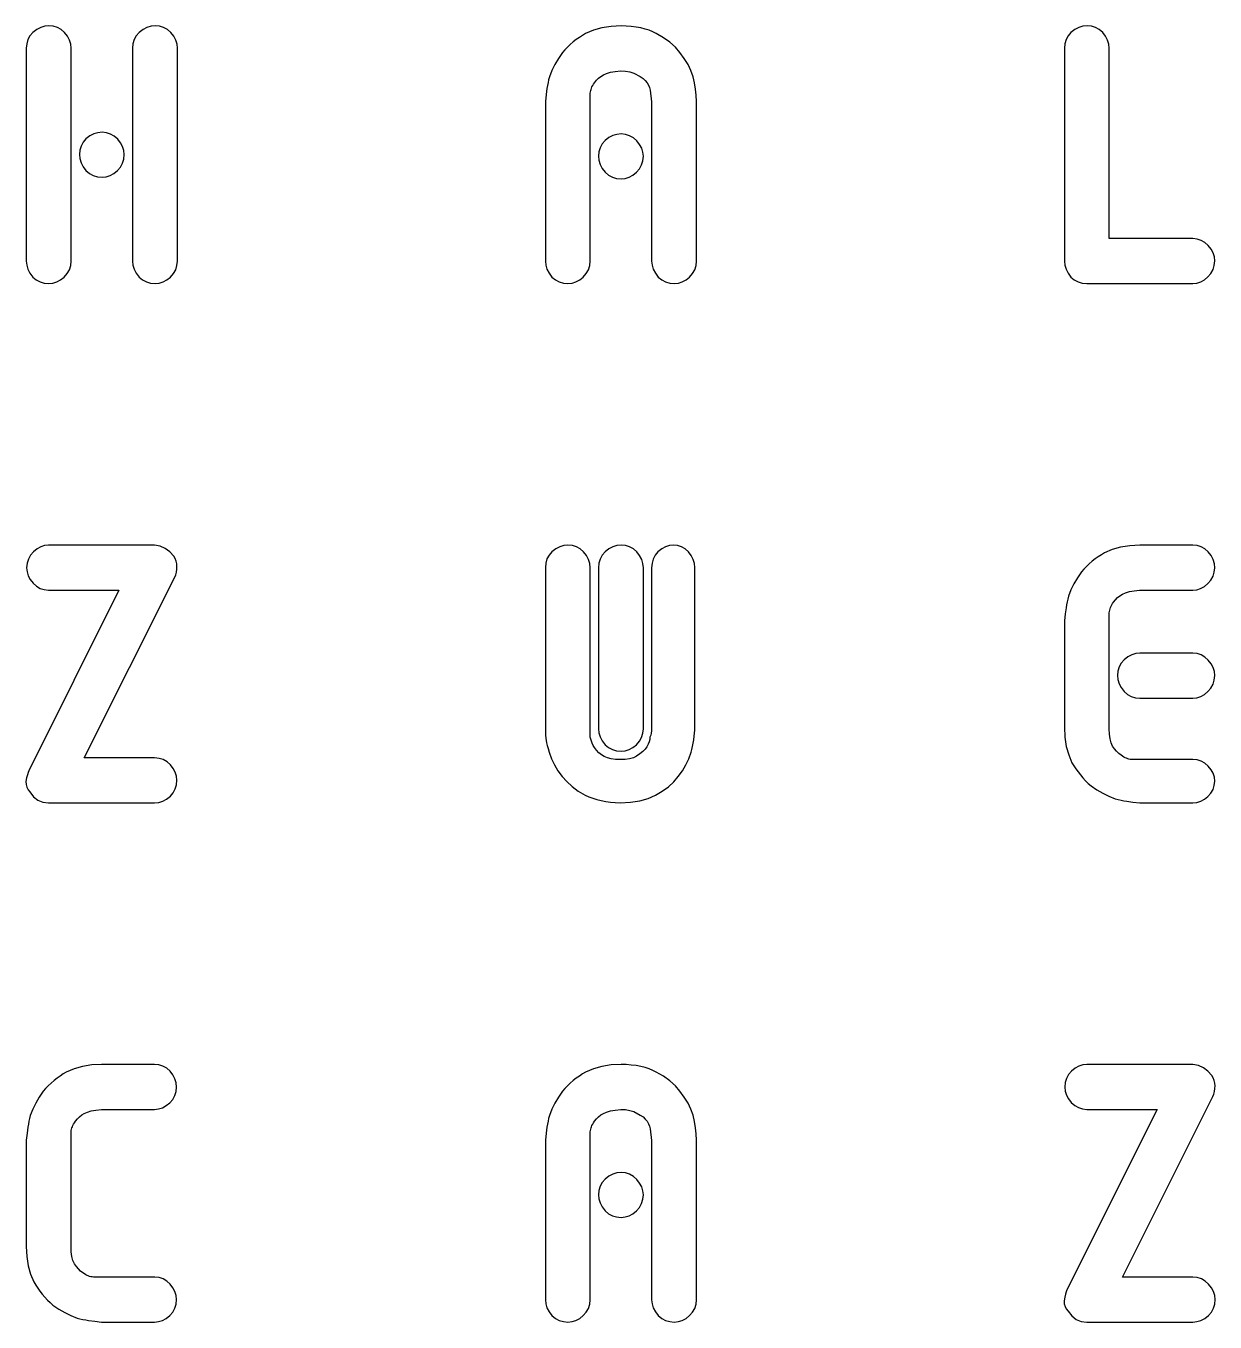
# Model space of a CAD drawing. Header units: metres. Extents: x -3 to 203, y -205 to 5.
# Drawn here: x -3.11 to 42.71, y -144.84 to -94.92 of the extents above; entities that cross this region are included whole.
import ezdxf

# ---------------------------------------------------------------- set-up
doc = ezdxf.new("R2010")
doc.units = ezdxf.units.M

msp = doc.modelspace()

# ---------------------------------------------------------------- linework, layer by layer
for p, q in [((-2.9568, -95.3062), (-3.03586, -95.4525)), ((-2.84612, -95.1738), (-2.9568, -95.3062)), ((-2.69687, -95.0644), (-2.84612, -95.1738)), ((-2.54411, -94.9863), (-2.69687, -95.0644)), ((-2.38786, -94.9394), (-2.54411, -94.9863)), ((-2.22812, -94.9238), (-2.38786, -94.9394)), ((-2.05873, -94.9394), (-2.22812, -94.9238)), ((-1.90161, -94.9863), (-2.05873, -94.9394)), ((-1.75674, -95.0644), (-1.90161, -94.9863)), ((-1.62411, -95.1738), (-1.75674, -95.0644)), ((-1.51343, -95.3219), (-1.62411, -95.1738)), ((-1.43436, -95.4735), (-1.51343, -95.3219)), ((1.13919, -95.3062), (1.06012, -95.4525)), ((1.24988, -95.1738), (1.13919, -95.3062)), ((1.39912, -95.0644), (1.24988, -95.1738)), ((1.55186, -94.9863), (1.39912, -95.0644)), ((1.70811, -94.9394), (1.55186, -94.9863)), ((1.86787, -94.9238), (1.70811, -94.9394)), ((2.03725, -94.9394), (1.86787, -94.9238)), ((2.19437, -94.9863), (2.03725, -94.9394)), ((2.33925, -95.0644), (2.19437, -94.9863)), ((2.47188, -95.1738), (2.33925, -95.0644)), ((2.58257, -95.3219), (2.47188, -95.1738)), ((2.66162, -95.4735), (2.58257, -95.3219)), ((18.3323, -95.2883), (18.2136, -95.367)), ((18.4509, -95.2158), (18.3323, -95.2883)), ((18.7513, -95.088), (18.4509, -95.2158)), ((19.0796, -94.9968), (18.7513, -95.088)), ((19.4358, -94.942), (19.0796, -94.9968)), ((19.8199, -94.9238), (19.4358, -94.942)), ((20.0189, -94.9286), (19.8199, -94.9238)), ((20.2109, -94.943), (20.0189, -94.9286)), ((20.3959, -94.9671), (20.2109, -94.943)), ((20.5739, -95.0008), (20.3959, -94.9671)), ((20.7423, -95.0427), (20.5739, -95.0008)), ((20.8986, -95.0925), (20.7423, -95.0427)), ((21.0428, -95.1502), (20.8986, -95.0925)), ((21.1749, -95.2158), (21.0428, -95.1502)), ((21.4566, -95.3766), (21.1749, -95.2158)), ((37.0432, -95.3062), (36.9641, -95.4525)), ((37.1539, -95.1738), (37.0432, -95.3062)), ((37.3031, -95.0644), (37.1539, -95.1738)), ((37.4559, -94.9863), (37.3031, -95.0644)), ((37.6121, -94.9394), (37.4559, -94.9863)), ((37.7719, -94.9238), (37.6121, -94.9394)), ((37.9413, -94.9394), (37.7719, -94.9238)), ((38.0984, -94.9863), (37.9413, -94.9394)), ((38.2433, -95.0644), (38.0984, -94.9863)), ((38.3759, -95.1738), (38.2433, -95.0644)), ((38.4866, -95.3214), (38.3759, -95.1738)), ((38.5656, -95.4725), (38.4866, -95.3214)), ((-3.0833, -95.6127), (-3.09912, -95.7868)), ((-3.09912, -95.7868), (-3.09912, -103.981)), ((-3.03586, -95.4525), (-3.0833, -95.6127)), ((-1.38693, -95.6284), (-1.43436, -95.4735)), ((-1.37111, -95.7868), (-1.38693, -95.6284)), ((-1.37111, -103.981), (-1.37111, -95.7868)), ((1.01268, -95.6127), (0.99687, -95.7868)), ((0.99687, -95.7868), (0.99687, -103.981)), ((1.06012, -95.4525), (1.01268, -95.6127)), ((2.70906, -95.6284), (2.66162, -95.4735)), ((2.72487, -95.7868), (2.70906, -95.6284)), ((2.72487, -103.981), (2.72487, -95.7868)), ((17.6513, -95.8445), (17.5569, -95.9538)), ((17.7526, -95.7395), (17.6513, -95.8445)), ((17.8608, -95.6389), (17.7526, -95.7395)), ((17.9759, -95.5428), (17.8608, -95.6389)), ((18.0948, -95.4518), (17.9759, -95.5428)), ((18.2136, -95.367), (18.0948, -95.4518)), ((21.7019, -95.5533), (21.4566, -95.3766)), ((21.9106, -95.7456), (21.7019, -95.5533)), ((22.0829, -95.9538), (21.9106, -95.7456)), ((36.9167, -95.6127), (36.9009, -95.7868)), ((36.9009, -95.7868), (36.9009, -103.981)), ((36.9641, -95.4525), (36.9167, -95.6127)), ((38.6131, -95.6269), (38.5656, -95.4725)), ((38.6289, -95.7848), (38.6131, -95.6269)), ((38.6289, -103.116), (38.6289, -95.7848)), ((17.4051, -96.1789), (17.2709, -96.4093)), ((17.5569, -95.9538), (17.4051, -96.1789)), ((22.2561, -96.1785), (22.0829, -95.9538)), ((22.3986, -96.4075), (22.2561, -96.1785)), ((17.1541, -96.6449), (17.0549, -96.8858)), ((17.2709, -96.4093), (17.1541, -96.6449)), ((19.0423, -96.8654), (19.1399, -96.8048)), ((19.1399, -96.8048), (19.258, -96.7536)), ((19.258, -96.7536), (19.4084, -96.711)), ((19.4084, -96.711), (19.591, -96.6771)), ((19.591, -96.6771), (19.8059, -96.6518)), ((19.8059, -96.6518), (19.9923, -96.6613)), ((19.9923, -96.6613), (20.1596, -96.69)), ((20.1596, -96.69), (20.3078, -96.7378)), ((20.3078, -96.7378), (20.5607, -96.8708)), ((22.5106, -96.6409), (22.3986, -96.4075)), ((22.5919, -96.8788), (22.5106, -96.6409)), ((16.9639, -97.3308), (16.9306, -97.5675)), ((16.9827, -97.2193), (16.9639, -97.3308)), ((17.0041, -97.108), (16.9827, -97.2193)), ((17.0282, -96.9968), (17.0041, -97.108)), ((17.0549, -96.8858), (17.0282, -96.9968)), ((18.6617, -97.3673), (18.6779, -97.3188)), ((18.6779, -97.3188), (18.6985, -97.269)), ((18.6985, -97.269), (18.7251, -97.2175)), ((18.7251, -97.2175), (18.7579, -97.1644)), ((18.7579, -97.1644), (18.7969, -97.1098)), ((18.7969, -97.1098), (18.8708, -97.0179)), ((18.8708, -97.0179), (18.9526, -96.9365)), ((18.9526, -96.9365), (19.0423, -96.8654)), ((20.5607, -96.8708), (20.6661, -96.9438)), ((20.6661, -96.9438), (20.7532, -97.0238)), ((20.7532, -97.0238), (20.8219, -97.1108)), ((20.8219, -97.1108), (20.8748, -97.2034)), ((20.8748, -97.2034), (20.9146, -97.3013)), ((20.9146, -97.3013), (20.9413, -97.4044)), ((22.6501, -97.1183), (22.5919, -96.8788)), ((22.6916, -97.357), (22.6501, -97.1183)), ((16.9306, -97.5675), (16.9009, -97.8318)), ((16.9009, -97.8318), (16.9009, -103.981)), ((18.6289, -97.5128), (18.6372, -97.4643)), ((18.6289, -103.983), (18.6289, -97.5128)), ((18.6372, -97.4643), (18.6481, -97.4158)), ((18.6481, -97.4158), (18.6617, -97.3673)), ((20.9413, -97.4044), (20.9969, -97.8458)), ((22.7166, -97.5948), (22.6916, -97.357)), ((22.7249, -97.8318), (22.7166, -97.5948)), ((22.7249, -103.981), (22.7249, -97.8318)), ((20.9969, -97.8458), (20.9969, -103.983)), ((-0.79811, -99.2728), (-0.9088, -99.4054)), ((-0.64887, -99.1621), (-0.79811, -99.2728)), ((-0.49611, -99.083), (-0.64887, -99.1621)), ((-0.33986, -99.0356), (-0.49611, -99.083)), ((-0.18011, -99.0198), (-0.33986, -99.0356)), ((-0.01074, -99.0364), (-0.18011, -99.0198)), ((0.14638, -99.0865), (-0.01074, -99.0364)), ((0.29124, -99.17), (0.14638, -99.0865)), ((0.42387, -99.2868), (0.29124, -99.17)), ((0.53456, -99.4238), (0.42387, -99.2868)), ((19.2019, -99.3368), (19.0912, -99.4694)), ((19.3511, -99.2261), (19.2019, -99.3368)), ((19.5039, -99.147), (19.3511, -99.2261)), ((19.6601, -99.0996), (19.5039, -99.147)), ((19.8199, -99.0838), (19.6601, -99.0996)), ((19.9893, -99.1004), (19.8199, -99.0838)), ((20.1464, -99.1505), (19.9893, -99.1004)), ((20.2912, -99.2339), (20.1464, -99.1505)), ((20.4239, -99.3508), (20.2912, -99.2339)), ((-1.03529, -99.7074), (-1.05112, -99.8768)), ((-0.98787, -99.5503), (-1.03529, -99.7074)), ((-0.9088, -99.4054), (-0.98787, -99.5503)), ((0.61362, -99.5678), (0.53456, -99.4238)), ((0.66106, -99.7188), (0.61362, -99.5678)), ((0.67687, -99.8768), (0.66106, -99.7188)), ((18.9647, -99.7714), (18.9489, -99.9408)), ((19.0121, -99.6143), (18.9647, -99.7714)), ((19.0912, -99.4694), (19.0121, -99.6143)), ((20.5346, -99.4878), (20.4239, -99.3508)), ((20.6136, -99.6318), (20.5346, -99.4878)), ((20.6611, -99.7828), (20.6136, -99.6318)), ((20.6769, -99.9408), (20.6611, -99.7828)), ((-1.05112, -99.8768), (-1.03529, -100.036)), ((-1.03529, -100.036), (-0.98787, -100.193)), ((-0.98787, -100.193), (-0.9088, -100.345)), ((0.52669, -100.361), (0.61012, -100.214)), ((0.61012, -100.214), (0.66019, -100.052)), ((0.66019, -100.052), (0.67687, -99.8768)), ((18.9489, -99.9408), (18.9647, -100.1)), ((18.9647, -100.1), (19.0121, -100.257)), ((19.0121, -100.257), (19.0912, -100.409)), ((20.5267, -100.425), (20.6101, -100.278)), ((20.6101, -100.278), (20.6602, -100.116)), ((20.6602, -100.116), (20.6769, -99.9408)), ((-0.9088, -100.345), (-0.79811, -100.495)), ((-0.79811, -100.495), (-0.66461, -100.605)), ((-0.66461, -100.605), (-0.51712, -100.684)), ((-0.51712, -100.684), (-0.35561, -100.732)), ((-0.35561, -100.732), (-0.18011, -100.748)), ((-0.18011, -100.748), (-0.02211, -100.732)), ((-0.02211, -100.732), (0.12888, -100.684)), ((0.12888, -100.684), (0.27287, -100.605)), ((0.27287, -100.605), (0.40987, -100.495)), ((0.40987, -100.495), (0.52669, -100.361)), ((19.0912, -100.409), (19.2019, -100.559)), ((19.2019, -100.559), (19.3354, -100.669)), ((19.3354, -100.669), (19.4829, -100.748)), ((19.4829, -100.748), (19.6444, -100.796)), ((19.6444, -100.796), (19.8199, -100.812)), ((19.8199, -100.812), (19.9779, -100.796)), ((19.9779, -100.796), (20.1289, -100.748)), ((20.1289, -100.748), (20.2729, -100.669)), ((20.2729, -100.669), (20.4099, -100.559)), ((20.4099, -100.559), (20.5267, -100.425)), ((41.8499, -103.116), (38.6289, -103.116)), ((42.0164, -103.132), (41.8499, -103.116)), ((42.1709, -103.182), (42.0164, -103.132)), ((42.3134, -103.266), (42.1709, -103.182)), ((42.4439, -103.383), (42.3134, -103.266)), ((42.5528, -103.52), (42.4439, -103.383)), ((42.6306, -103.664), (42.5528, -103.52)), ((42.6773, -103.815), (42.6306, -103.664)), ((42.6929, -103.973), (42.6773, -103.815)), ((-3.09912, -103.981), (-3.0833, -104.139)), ((-3.0833, -104.139), (-3.03586, -104.294)), ((-3.03586, -104.294), (-2.9568, -104.446)), ((-1.5213, -104.461), (-1.43787, -104.315)), ((-1.43787, -104.315), (-1.3878, -104.155)), ((-1.3878, -104.155), (-1.37111, -103.981)), ((0.99687, -103.981), (1.01268, -104.139)), ((1.01268, -104.139), (1.06012, -104.294)), ((1.06012, -104.294), (1.13919, -104.446)), ((2.57468, -104.461), (2.65813, -104.315)), ((2.65813, -104.315), (2.70819, -104.155)), ((2.70819, -104.155), (2.72487, -103.981)), ((16.9009, -103.981), (16.9167, -104.139)), ((16.9167, -104.139), (16.9641, -104.294)), ((16.9641, -104.294), (17.0432, -104.446)), ((18.4787, -104.462), (18.5621, -104.316)), ((18.5621, -104.316), (18.6122, -104.156)), ((18.6122, -104.156), (18.6289, -103.983)), ((20.9969, -103.983), (21.0127, -104.141)), ((21.0127, -104.141), (21.0601, -104.295)), ((21.0601, -104.295), (21.1392, -104.446)), ((22.5747, -104.461), (22.6581, -104.315)), ((22.6581, -104.315), (22.7082, -104.155)), ((22.7082, -104.155), (22.7249, -103.981)), ((36.9009, -103.981), (36.9165, -104.139)), ((36.9165, -104.139), (36.9634, -104.294)), ((36.9634, -104.294), (37.0415, -104.446)), ((42.5444, -104.457), (42.6269, -104.31)), ((42.6269, -104.31), (42.6764, -104.148)), ((42.6764, -104.148), (42.6929, -103.973)), ((-2.9568, -104.446), (-2.84612, -104.594)), ((-2.84612, -104.594), (-2.71262, -104.703)), ((-2.71262, -104.703), (-2.56511, -104.781)), ((-2.56511, -104.781), (-2.40361, -104.828)), ((-2.40361, -104.828), (-2.22812, -104.844)), ((-2.22812, -104.844), (-2.07011, -104.828)), ((-2.07011, -104.828), (-1.91911, -104.781)), ((-1.91911, -104.781), (-1.77512, -104.703)), ((-1.77512, -104.703), (-1.63811, -104.594)), ((-1.63811, -104.594), (-1.5213, -104.461)), ((1.13919, -104.446), (1.24988, -104.594)), ((1.24988, -104.594), (1.38338, -104.703)), ((1.38338, -104.703), (1.53087, -104.781)), ((1.53087, -104.781), (1.69237, -104.828)), ((1.69237, -104.828), (1.86787, -104.844)), ((1.86787, -104.844), (2.02588, -104.828)), ((2.02588, -104.828), (2.17686, -104.781)), ((2.17686, -104.781), (2.32088, -104.703)), ((2.32088, -104.703), (2.45787, -104.594)), ((2.45787, -104.594), (2.57468, -104.461)), ((17.0432, -104.446), (17.1539, -104.594)), ((17.1539, -104.594), (17.2874, -104.703)), ((17.2874, -104.703), (17.4349, -104.781)), ((17.4349, -104.781), (17.5964, -104.828)), ((17.5964, -104.828), (17.7719, -104.844)), ((17.7719, -104.844), (17.9299, -104.828)), ((17.9299, -104.828), (18.0809, -104.781)), ((18.0809, -104.781), (18.2249, -104.703)), ((18.2249, -104.703), (18.3619, -104.594)), ((18.3619, -104.594), (18.4787, -104.462)), ((21.1392, -104.446), (21.2499, -104.594)), ((21.2499, -104.594), (21.3834, -104.703)), ((21.3834, -104.703), (21.5309, -104.781)), ((21.5309, -104.781), (21.6924, -104.828)), ((21.6924, -104.828), (21.8679, -104.844)), ((21.8679, -104.844), (22.0259, -104.828)), ((22.0259, -104.828), (22.1769, -104.781)), ((22.1769, -104.781), (22.3209, -104.703)), ((22.3209, -104.703), (22.4579, -104.594)), ((22.4579, -104.594), (22.5747, -104.461)), ((37.0415, -104.446), (37.1509, -104.594)), ((37.1509, -104.594), (37.2828, -104.703)), ((37.2828, -104.703), (37.4286, -104.781)), ((37.4286, -104.781), (37.5883, -104.828)), ((37.5883, -104.828), (37.7619, -104.844)), ((41.8459, -104.844), (42.0019, -104.828)), ((42.0019, -104.828), (42.1511, -104.78)), ((42.1511, -104.78), (42.2934, -104.701)), ((42.2934, -104.701), (42.4289, -104.591)), ((42.4289, -104.591), (42.5444, -104.457)), ((37.7619, -104.844), (41.8459, -104.844)), ((-2.93628, -115.31), (-3.01878, -115.458)), ((-2.82079, -115.177), (-2.93628, -115.31)), ((-2.68535, -115.066), (-2.82079, -115.177)), ((-2.54303, -114.987), (-2.68535, -115.066)), ((-2.39384, -114.94), (-2.54303, -114.987)), ((-2.23779, -114.924), (-2.39384, -114.94)), ((1.8452, -114.924), (-2.23779, -114.924)), ((2.06294, -114.966), (1.8452, -114.924)), ((2.25819, -115.049), (2.06294, -114.966)), ((2.43095, -115.174), (2.25819, -115.049)), ((2.58119, -115.341), (2.43095, -115.174)), ((17.0432, -115.306), (16.9641, -115.453)), ((17.1539, -115.174), (17.0432, -115.306)), ((17.3031, -115.064), (17.1539, -115.174)), ((17.4559, -114.986), (17.3031, -115.064)), ((17.6121, -114.939), (17.4559, -114.986)), ((17.7719, -114.924), (17.6121, -114.939)), ((17.9413, -114.94), (17.7719, -114.924)), ((18.0984, -114.987), (17.9413, -114.94)), ((18.2433, -115.066), (18.0984, -114.987)), ((18.3759, -115.176), (18.2433, -115.066)), ((18.4866, -115.325), (18.3759, -115.176)), ((19.0912, -115.309), (19.0121, -115.457)), ((19.2019, -115.176), (19.0912, -115.309)), ((19.3511, -115.066), (19.2019, -115.176)), ((19.5039, -114.987), (19.3511, -115.066)), ((19.6601, -114.94), (19.5039, -114.987)), ((19.8199, -114.924), (19.6601, -114.94)), ((19.9893, -114.94), (19.8199, -114.924)), ((20.1464, -114.987), (19.9893, -114.94)), ((20.2912, -115.066), (20.1464, -114.987)), ((20.4239, -115.176), (20.2912, -115.066)), ((20.5346, -115.325), (20.4239, -115.176)), ((21.1341, -115.309), (21.0579, -115.456)), ((21.2409, -115.176), (21.1341, -115.309)), ((21.3846, -115.066), (21.2409, -115.176)), ((21.5316, -114.987), (21.3846, -115.066)), ((21.6821, -114.94), (21.5316, -114.987)), ((21.8359, -114.924), (21.6821, -114.94)), ((21.9989, -114.939), (21.8359, -114.924)), ((22.1501, -114.986), (21.9989, -114.939)), ((22.2894, -115.064), (22.1501, -114.986)), ((22.4169, -115.174), (22.2894, -115.064)), ((22.5236, -115.322), (22.4169, -115.174)), ((38.3248, -115.288), (38.2066, -115.367)), ((38.4429, -115.216), (38.3248, -115.288)), ((38.7413, -115.088), (38.4429, -115.216)), ((39.0676, -114.997), (38.7413, -115.088)), ((39.4218, -114.942), (39.0676, -114.997)), ((39.8039, -114.924), (39.4218, -114.942)), ((41.8459, -114.924), (39.8039, -114.924)), ((42.0133, -114.94), (41.8459, -114.924)), ((42.1686, -114.987), (42.0133, -114.94)), ((42.3118, -115.066), (42.1686, -114.987)), ((42.4429, -115.177), (42.3118, -115.066)), ((42.5522, -115.326), (42.4429, -115.177)), ((-3.06828, -115.619), (-3.08478, -115.795)), ((-3.08478, -115.795), (-3.06915, -115.953)), ((-3.01878, -115.458), (-3.06828, -115.619)), ((2.63588, -115.439), (2.58119, -115.341)), ((2.67494, -115.538), (2.63588, -115.439)), ((2.69838, -115.64), (2.67494, -115.538)), ((2.70619, -115.743), (2.69838, -115.64)), ((2.70102, -115.852), (2.70619, -115.743)), ((16.9167, -115.613), (16.9009, -115.787)), ((16.9009, -115.787), (16.9009, -121.936)), ((16.9641, -115.453), (16.9167, -115.613)), ((18.5656, -115.477), (18.4866, -115.325)), ((18.6131, -115.633), (18.5656, -115.477)), ((18.6289, -115.792), (18.6131, -115.633)), ((18.6289, -122.312), (18.6289, -115.792)), ((18.9647, -115.618), (18.9489, -115.793)), ((18.9489, -115.793), (18.9489, -121.991)), ((19.0121, -115.457), (18.9647, -115.618)), ((20.6136, -115.478), (20.5346, -115.325)), ((20.6611, -115.633), (20.6136, -115.478)), ((20.6769, -115.793), (20.6611, -115.633)), ((20.6769, -121.991), (20.6769, -115.793)), ((21.0121, -115.617), (20.9969, -115.792)), ((20.9969, -115.792), (20.9969, -121.977)), ((21.0579, -115.456), (21.0121, -115.617)), ((22.5999, -115.474), (22.5236, -115.322)), ((22.6456, -115.628), (22.5999, -115.474)), ((22.6609, -115.787), (22.6456, -115.628)), ((22.6609, -121.936), (22.6609, -115.787)), ((37.7479, -115.74), (37.6474, -115.844)), ((37.8554, -115.639), (37.7479, -115.74)), ((37.9699, -115.543), (37.8554, -115.639)), ((38.0883, -115.452), (37.9699, -115.543)), ((38.2066, -115.367), (38.0883, -115.452)), ((42.6304, -115.479), (42.5522, -115.326)), ((42.6772, -115.635), (42.6304, -115.479)), ((42.6763, -115.964), (42.6929, -115.795)), ((42.6929, -115.795), (42.6772, -115.635)), ((-3.06915, -115.953), (-3.02228, -116.104)), ((-3.02228, -116.104), (-2.94415, -116.248)), ((-2.94415, -116.248), (-2.83478, -116.385)), ((-0.86279, -123.116), (2.6232, -116.16)), ((2.6232, -116.16), (2.65952, -116.061)), ((2.65952, -116.061), (2.68546, -115.958)), ((2.68546, -115.958), (2.70102, -115.852)), ((37.4026, -116.179), (37.2689, -116.409)), ((37.5539, -115.954), (37.4026, -116.179)), ((37.6474, -115.844), (37.5539, -115.954)), ((42.4279, -116.399), (42.5438, -116.266)), ((42.5438, -116.266), (42.6266, -116.121)), ((42.6266, -116.121), (42.6763, -115.964)), ((0.4702, -116.652), (-3.00179, -123.608)), ((-2.83478, -116.385), (-2.70372, -116.502)), ((-2.70372, -116.502), (-2.56053, -116.585)), ((-2.56053, -116.585), (-2.40523, -116.635)), ((-2.40523, -116.635), (-2.23779, -116.652)), ((-2.23779, -116.652), (0.4702, -116.652)), ((37.1526, -116.645), (37.0539, -116.886)), ((37.2689, -116.409), (37.1526, -116.645)), ((39.0398, -116.868), (39.1369, -116.807)), ((39.1369, -116.807), (39.254, -116.755)), ((39.254, -116.755), (39.4031, -116.712)), ((39.4031, -116.712), (39.5844, -116.677)), ((39.5844, -116.677), (39.7979, -116.652)), ((39.7979, -116.652), (41.8439, -116.652)), ((41.8439, -116.652), (42.0004, -116.636)), ((42.0004, -116.636), (42.1499, -116.589)), ((42.1499, -116.589), (42.2924, -116.509)), ((42.2924, -116.509), (42.4279, -116.399)), ((36.9817, -117.219), (36.9629, -117.331)), ((37.0031, -117.108), (36.9817, -117.219)), ((37.0272, -116.997), (37.0031, -117.108)), ((37.0539, -116.886), (37.0272, -116.997)), ((38.6779, -117.326), (38.6984, -117.276)), ((38.6984, -117.276), (38.7249, -117.224)), ((38.7249, -117.224), (38.7574, -117.17)), ((38.7574, -117.17), (38.7959, -117.115)), ((38.7959, -117.115), (38.8693, -117.022)), ((38.8693, -117.022), (38.9506, -116.94)), ((38.9506, -116.94), (39.0398, -116.868)), ((36.9304, -117.568), (36.9009, -117.832)), ((36.9629, -117.331), (36.9304, -117.568)), ((38.6289, -117.522), (38.6372, -117.473)), ((38.6289, -122.001), (38.6289, -117.522)), ((38.6372, -117.473), (38.6481, -117.424)), ((38.6481, -117.424), (38.6617, -117.375)), ((38.6617, -117.375), (38.6779, -117.326)), ((36.9009, -117.832), (36.9009, -121.936)), ((39.3461, -119.226), (39.1989, -119.337)), ((39.4969, -119.147), (39.3461, -119.226)), ((39.6511, -119.1), (39.4969, -119.147)), ((39.8089, -119.084), (39.6511, -119.1)), ((41.8469, -119.084), (39.8089, -119.084)), ((42.0143, -119.1), (41.8469, -119.084)), ((42.1694, -119.151), (42.0143, -119.1)), ((42.3122, -119.234), (42.1694, -119.151)), ((42.4429, -119.351), (42.3122, -119.234)), ((38.9645, -119.771), (38.9489, -119.941)), ((39.0114, -119.614), (38.9645, -119.771)), ((39.0895, -119.469), (39.0114, -119.614)), ((39.1989, -119.337), (39.0895, -119.469)), ((42.5522, -119.488), (42.4429, -119.351)), ((42.6304, -119.632), (42.5522, -119.488)), ((42.6772, -119.783), (42.6304, -119.632)), ((42.6929, -119.941), (42.6772, -119.783)), ((38.9489, -119.941), (38.9645, -120.1)), ((38.9645, -120.1), (39.0114, -120.257)), ((39.0114, -120.257), (39.0895, -120.409)), ((42.5444, -120.425), (42.6269, -120.278)), ((42.6269, -120.278), (42.6764, -120.116)), ((42.6764, -120.116), (42.6929, -119.941)), ((39.0895, -120.409), (39.1989, -120.559)), ((39.1989, -120.559), (39.3304, -120.669)), ((39.3304, -120.669), (39.4759, -120.748)), ((39.4759, -120.748), (39.6354, -120.796)), ((39.6354, -120.796), (39.8089, -120.812)), ((41.8469, -120.812), (42.0029, -120.796)), ((42.0029, -120.796), (42.1519, -120.748)), ((42.1519, -120.748), (42.2939, -120.669)), ((42.2939, -120.669), (42.4289, -120.559)), ((42.4289, -120.559), (42.5444, -120.425)), ((39.8089, -120.812), (41.8469, -120.812)), ((16.9009, -121.936), (16.9026, -122.098)), ((16.9026, -122.098), (16.9076, -122.237)), ((16.9076, -122.237), (16.9161, -122.352)), ((18.9489, -121.991), (18.9647, -122.15)), ((18.9647, -122.15), (19.0121, -122.306)), ((20.6101, -122.327), (20.6602, -122.166)), ((20.6602, -122.166), (20.6769, -121.991)), ((20.9609, -122.238), (20.9329, -122.312)), ((20.9809, -122.158), (20.9609, -122.238)), ((20.9929, -122.071), (20.9809, -122.158)), ((20.9969, -121.977), (20.9929, -122.071)), ((22.6189, -122.416), (22.6373, -122.284)), ((22.6373, -122.284), (22.6504, -122.16)), ((22.6504, -122.16), (22.6582, -122.044)), ((22.6582, -122.044), (22.6609, -121.936)), ((36.9009, -121.936), (36.9191, -122.318)), ((38.6366, -122.2), (38.6289, -122.001)), ((38.6599, -122.376), (38.6366, -122.2)), ((16.9161, -122.352), (16.9279, -122.444)), ((16.9279, -122.444), (16.9462, -122.532)), ((16.9462, -122.532), (16.9731, -122.637)), ((16.9731, -122.637), (17.0087, -122.758)), ((17.0087, -122.758), (17.0529, -122.896)), ((18.6652, -122.437), (18.6289, -122.312)), ((18.7051, -122.546), (18.6652, -122.437)), ((18.7487, -122.64), (18.7051, -122.546)), ((18.7959, -122.718), (18.7487, -122.64)), ((18.8763, -122.823), (18.7959, -122.718)), ((19.0121, -122.306), (19.0912, -122.459)), ((19.0912, -122.459), (19.2019, -122.608)), ((19.2019, -122.608), (19.3354, -122.718)), ((19.3354, -122.718), (19.4829, -122.797)), ((19.4829, -122.797), (19.6444, -122.844)), ((19.9779, -122.844), (20.1289, -122.797)), ((20.1289, -122.797), (20.2729, -122.718)), ((20.2729, -122.718), (20.4099, -122.608)), ((20.4099, -122.608), (20.5267, -122.474)), ((20.5267, -122.474), (20.6101, -122.327)), ((20.7459, -122.777), (20.6569, -122.87)), ((20.8149, -122.683), (20.7459, -122.777)), ((20.8665, -122.589), (20.8149, -122.683)), ((20.9034, -122.495), (20.8665, -122.589)), ((20.9255, -122.403), (20.9034, -122.495)), ((20.9329, -122.312), (20.9255, -122.403)), ((22.5229, -122.896), (22.5495, -122.787)), ((22.5495, -122.787), (22.5744, -122.671)), ((22.5744, -122.671), (22.5975, -122.547)), ((22.5975, -122.547), (22.6189, -122.416)), ((36.9191, -122.318), (36.9739, -122.673)), ((36.9739, -122.673), (37.0651, -123)), ((38.6986, -122.53), (38.6599, -122.376)), ((38.7529, -122.661), (38.6986, -122.53)), ((38.8306, -122.767), (38.7529, -122.661)), ((38.9119, -122.86), (38.8306, -122.767)), ((1.8452, -123.116), (-0.86279, -123.116)), ((2.01877, -123.132), (1.8452, -123.116)), ((2.17845, -123.182), (2.01877, -123.132)), ((2.32426, -123.266), (2.17845, -123.182)), ((2.45619, -123.383), (2.32426, -123.266)), ((17.0529, -122.896), (17.1405, -123.147)), ((17.1405, -123.147), (17.2514, -123.386)), ((18.9654, -122.915), (18.8763, -122.823)), ((19.0633, -122.995), (18.9654, -122.915)), ((19.1699, -123.061), (19.0633, -122.995)), ((19.2922, -123.113), (19.1699, -123.061)), ((19.4371, -123.15), (19.2922, -123.113)), ((19.6047, -123.172), (19.4371, -123.15)), ((19.7949, -123.18), (19.6047, -123.172)), ((19.6444, -122.844), (19.8199, -122.86)), ((19.9798, -123.172), (19.7949, -123.18)), ((19.8199, -122.86), (19.9779, -122.844)), ((20.1454, -123.148), (19.9798, -123.172)), ((20.2917, -123.109), (20.1454, -123.148)), ((20.4189, -123.054), (20.2917, -123.109)), ((20.5479, -122.962), (20.4189, -123.054)), ((20.6569, -122.87), (20.5479, -122.962)), ((22.3154, -123.388), (22.4295, -123.148)), ((22.4295, -123.148), (22.5229, -122.896)), ((37.0651, -123), (37.1929, -123.3)), ((37.1929, -123.3), (37.2654, -123.418)), ((38.9966, -122.942), (38.9119, -122.86)), ((39.0849, -123.012), (38.9966, -122.942)), ((39.1395, -123.051), (39.0849, -123.012)), ((39.1921, -123.083), (39.1395, -123.051)), ((39.243, -123.11), (39.1921, -123.083)), ((39.2919, -123.131), (39.243, -123.11)), ((39.3404, -123.147), (39.2919, -123.131)), ((39.3889, -123.16), (39.3404, -123.147)), ((39.4374, -123.171), (39.3889, -123.16)), ((39.4859, -123.18), (39.4374, -123.171)), ((41.8499, -123.18), (39.4859, -123.18)), ((42.0164, -123.196), (41.8499, -123.18)), ((42.1709, -123.244), (42.0164, -123.196)), ((42.3134, -123.324), (42.1709, -123.244)), ((-3.05704, -123.767), (-3.08485, -123.884)), ((-3.02934, -123.675), (-3.05704, -123.767)), ((-3.00179, -123.608), (-3.02934, -123.675)), ((2.56557, -123.52), (2.45619, -123.383)), ((2.64369, -123.664), (2.56557, -123.52)), ((2.69057, -123.815), (2.64369, -123.664)), ((17.2514, -123.386), (17.3855, -123.614)), ((17.3855, -123.614), (17.5429, -123.829)), ((22.0249, -123.836), (22.1805, -123.618)), ((22.1805, -123.618), (22.3154, -123.388)), ((37.2654, -123.418), (37.3439, -123.536)), ((37.3439, -123.536), (37.4284, -123.654)), ((37.4284, -123.654), (37.5189, -123.773)), ((37.5189, -123.773), (37.615, -123.887)), ((42.4439, -123.437), (42.3134, -123.324)), ((42.5528, -123.569), (42.4439, -123.437)), ((42.6306, -123.707), (42.5528, -123.569)), ((42.6773, -123.853), (42.6306, -123.707)), ((-3.08485, -123.884), (-3.11279, -124.025)), ((-3.11279, -124.025), (-3.10323, -124.138)), ((-3.10323, -124.138), (-3.07454, -124.243)), ((-3.07454, -124.243), (-3.02672, -124.339)), ((2.64369, -124.31), (2.69057, -124.148)), ((2.70619, -123.973), (2.69057, -123.815)), ((2.69057, -124.148), (2.70619, -123.973)), ((17.5429, -123.829), (17.7257, -124.03)), ((17.7257, -124.03), (17.9351, -124.218)), ((17.9351, -124.218), (18.1712, -124.392)), ((21.4074, -124.397), (21.6401, -124.227)), ((21.6401, -124.227), (21.8459, -124.039)), ((21.8459, -124.039), (22.0249, -123.836)), ((37.615, -123.887), (37.7154, -123.995)), ((37.7154, -123.995), (37.82, -124.096)), ((37.82, -124.096), (37.9289, -124.19)), ((37.9289, -124.19), (38.1535, -124.341)), ((42.6269, -124.33), (42.6764, -124.174)), ((42.6764, -124.174), (42.6929, -124.005)), ((42.6929, -124.005), (42.6773, -123.853)), ((-3.02672, -124.339), (-2.95978, -124.427)), ((-2.95978, -124.427), (-2.81566, -124.609)), ((-2.81566, -124.609), (-2.64728, -124.739)), ((-2.64728, -124.739), (-2.45467, -124.818)), ((2.00301, -124.828), (2.15746, -124.78)), ((2.15746, -124.78), (2.30852, -124.701)), ((2.30852, -124.701), (2.45619, -124.591)), ((2.45619, -124.591), (2.56557, -124.457)), ((2.56557, -124.457), (2.64369, -124.31)), ((18.1712, -124.392), (18.4339, -124.552)), ((18.4339, -124.552), (18.5762, -124.612)), ((18.5762, -124.612), (18.7271, -124.666)), ((18.7271, -124.666), (18.8867, -124.716)), ((18.8867, -124.716), (19.0549, -124.761)), ((19.0549, -124.761), (19.2305, -124.797)), ((19.2305, -124.797), (19.4111, -124.823)), ((20.1785, -124.825), (20.5354, -124.771)), ((20.5354, -124.771), (20.8585, -124.679)), ((20.8585, -124.679), (21.1479, -124.552)), ((21.1479, -124.552), (21.4074, -124.397)), ((38.1535, -124.341), (38.3834, -124.475)), ((38.3834, -124.475), (38.6185, -124.592)), ((38.6185, -124.592), (38.8589, -124.691)), ((38.8589, -124.691), (38.9703, -124.717)), ((38.9703, -124.717), (39.0816, -124.741)), ((39.0816, -124.741), (39.1928, -124.763)), ((39.1928, -124.763), (39.3039, -124.782)), ((39.3039, -124.782), (39.5399, -124.814)), ((42.0019, -124.829), (42.1511, -124.783)), ((42.1511, -124.783), (42.2934, -124.707)), ((42.2934, -124.707), (42.4289, -124.601)), ((42.4289, -124.601), (42.5444, -124.472)), ((42.5444, -124.472), (42.6269, -124.33)), ((-2.45467, -124.818), (-2.23779, -124.844)), ((-2.23779, -124.844), (1.8452, -124.844)), ((1.8452, -124.844), (2.00301, -124.828)), ((19.4111, -124.823), (19.597, -124.839)), ((19.597, -124.839), (19.7879, -124.844)), ((19.7879, -124.844), (20.1785, -124.825)), ((39.5399, -124.814), (39.8039, -124.844)), ((39.8039, -124.844), (41.8459, -124.844)), ((41.8459, -124.844), (42.0019, -124.829)), ((-1.55711, -135.216), (-1.67517, -135.288)), ((-1.25868, -135.088), (-1.55711, -135.216)), ((-0.93236, -134.997), (-1.25868, -135.088)), ((-0.57817, -134.942), (-0.93236, -134.997)), ((-0.19611, -134.924), (-0.57817, -134.942)), ((1.84587, -134.924), (-0.19611, -134.924)), ((2.01331, -134.94), (1.84587, -134.924)), ((2.16862, -134.987), (2.01331, -134.94)), ((2.31181, -135.066), (2.16862, -134.987)), ((2.44287, -135.177), (2.31181, -135.066)), ((2.55225, -135.326), (2.44287, -135.177)), ((18.4509, -135.216), (18.3323, -135.288)), ((18.7513, -135.088), (18.4509, -135.216)), ((19.0796, -134.997), (18.7513, -135.088)), ((19.4358, -134.942), (19.0796, -134.997)), ((19.8199, -134.924), (19.4358, -134.942)), ((20.0189, -134.929), (19.8199, -134.924)), ((20.2109, -134.943), (20.0189, -134.929)), ((20.3959, -134.967), (20.2109, -134.943)), ((20.5739, -135.001), (20.3959, -134.967)), ((20.7423, -135.043), (20.5739, -135.001)), ((20.8986, -135.093), (20.7423, -135.043)), ((21.0428, -135.15), (20.8986, -135.093)), ((21.1749, -135.216), (21.0428, -135.15)), ((21.4566, -135.377), (21.1749, -135.216)), ((37.1792, -135.177), (37.0637, -135.31)), ((37.3147, -135.066), (37.1792, -135.177)), ((37.457, -134.987), (37.3147, -135.066)), ((37.6062, -134.94), (37.457, -134.987)), ((37.7622, -134.924), (37.6062, -134.94)), ((41.8452, -134.924), (37.7622, -134.924)), ((42.0629, -134.966), (41.8452, -134.924)), ((42.2582, -135.049), (42.0629, -134.966)), ((42.431, -135.174), (42.2582, -135.049)), ((42.5812, -135.341), (42.431, -135.174)), ((-2.25212, -135.74), (-2.35262, -135.844)), ((-2.14461, -135.639), (-2.25212, -135.74)), ((-2.03012, -135.543), (-2.14461, -135.639)), ((-1.91168, -135.452), (-2.03012, -135.543)), ((-1.79337, -135.367), (-1.91168, -135.452)), ((-1.67517, -135.288), (-1.79337, -135.367)), ((2.63037, -135.479), (2.55225, -135.326)), ((2.67725, -135.635), (2.63037, -135.479)), ((2.69287, -135.795), (2.67725, -135.635)), ((17.7526, -135.74), (17.6513, -135.844)), ((17.8608, -135.639), (17.7526, -135.74)), ((17.9759, -135.543), (17.8608, -135.639)), ((18.0948, -135.452), (17.9759, -135.543)), ((18.2136, -135.367), (18.0948, -135.452)), ((18.3323, -135.288), (18.2136, -135.367)), ((21.7019, -135.553), (21.4566, -135.377)), ((21.9106, -135.746), (21.7019, -135.553)), ((22.0829, -135.954), (21.9106, -135.746)), ((36.9317, -135.619), (36.9152, -135.795)), ((36.9812, -135.458), (36.9317, -135.619)), ((37.0637, -135.31), (36.9812, -135.458)), ((42.6359, -135.439), (42.5812, -135.341)), ((42.6749, -135.538), (42.6359, -135.439)), ((42.6984, -135.64), (42.6749, -135.538)), ((42.7062, -135.743), (42.6984, -135.64)), ((42.701, -135.852), (42.7062, -135.743)), ((-2.59737, -136.179), (-2.73111, -136.409)), ((-2.44611, -135.954), (-2.59737, -136.179)), ((-2.35262, -135.844), (-2.44611, -135.954)), ((2.42787, -136.399), (2.54381, -136.266)), ((2.54381, -136.266), (2.62662, -136.121)), ((2.62662, -136.121), (2.67632, -135.964)), ((2.67632, -135.964), (2.69287, -135.795)), ((17.4051, -136.179), (17.2709, -136.409)), ((17.5569, -135.954), (17.4051, -136.179)), ((17.6513, -135.844), (17.5569, -135.954)), ((22.2561, -136.178), (22.0829, -135.954)), ((22.3986, -136.408), (22.2561, -136.178)), ((36.9152, -135.795), (36.9308, -135.953)), ((36.9308, -135.953), (36.9777, -136.104)), ((36.9777, -136.104), (37.0558, -136.248)), ((37.0558, -136.248), (37.1652, -136.385)), ((39.1372, -143.116), (42.6232, -136.16)), ((42.6232, -136.16), (42.6595, -136.061)), ((42.6595, -136.061), (42.6855, -135.958)), ((42.6855, -135.958), (42.701, -135.852)), ((-2.84737, -136.645), (-2.94611, -136.886)), ((-2.73111, -136.409), (-2.84737, -136.645)), ((-0.86311, -136.805), (-0.74605, -136.754)), ((-0.74605, -136.754), (-0.59686, -136.711)), ((-0.59686, -136.711), (-0.41556, -136.677)), ((-0.41556, -136.677), (-0.20212, -136.652)), ((-0.20212, -136.652), (1.84387, -136.652)), ((1.84387, -136.652), (2.00037, -136.636)), ((2.00037, -136.636), (2.14987, -136.589)), ((2.14987, -136.589), (2.29237, -136.509)), ((2.29237, -136.509), (2.42787, -136.399)), ((17.1541, -136.645), (17.0549, -136.886)), ((17.2709, -136.409), (17.1541, -136.645)), ((19.1399, -136.805), (19.258, -136.754)), ((19.258, -136.754), (19.4084, -136.711)), ((19.4084, -136.711), (19.591, -136.677)), ((19.591, -136.677), (19.8059, -136.652)), ((19.8059, -136.652), (19.9923, -136.661)), ((19.9923, -136.661), (20.1596, -136.69)), ((20.1596, -136.69), (20.3078, -136.738)), ((20.3078, -136.738), (20.5607, -136.871)), ((22.5106, -136.641), (22.3986, -136.408)), ((22.5919, -136.879), (22.5106, -136.641)), ((40.4702, -136.652), (36.9982, -143.608)), ((37.1652, -136.385), (37.2963, -136.502)), ((37.2963, -136.502), (37.4395, -136.585)), ((37.4395, -136.585), (37.5948, -136.635)), ((37.5948, -136.635), (37.7622, -136.652)), ((37.7622, -136.652), (40.4702, -136.652)), ((-3.0183, -137.219), (-3.03711, -137.331)), ((-2.99686, -137.108), (-3.0183, -137.219)), ((-2.97279, -136.997), (-2.99686, -137.108)), ((-2.94611, -136.886), (-2.97279, -136.997)), ((-1.32211, -137.32), (-1.30162, -137.27)), ((-1.30162, -137.27), (-1.27512, -137.219)), ((-1.27512, -137.219), (-1.24261, -137.165)), ((-1.24261, -137.165), (-1.20412, -137.111)), ((-1.20412, -137.111), (-1.13068, -137.019)), ((-1.13068, -137.019), (-1.04936, -136.937)), ((-1.04936, -136.937), (-0.96018, -136.866)), ((-0.96018, -136.866), (-0.86311, -136.805)), ((16.9827, -137.219), (16.9639, -137.331)), ((17.0041, -137.108), (16.9827, -137.219)), ((17.0282, -136.997), (17.0041, -137.108)), ((17.0549, -136.886), (17.0282, -136.997)), ((18.6779, -137.319), (18.6985, -137.269)), ((18.6985, -137.269), (18.7251, -137.218)), ((18.7251, -137.218), (18.7579, -137.164)), ((18.7579, -137.164), (18.7969, -137.11)), ((18.7969, -137.11), (18.8708, -137.018)), ((18.8708, -137.018), (18.9526, -136.937)), ((18.9526, -136.937), (19.0423, -136.865)), ((19.0423, -136.865), (19.1399, -136.805)), ((20.5607, -136.871), (20.6661, -136.944)), ((20.6661, -136.944), (20.7532, -137.024)), ((20.7532, -137.024), (20.8219, -137.111)), ((20.8219, -137.111), (20.8748, -137.203)), ((20.8748, -137.203), (20.9146, -137.301)), ((22.6501, -137.118), (22.5919, -136.879)), ((22.6916, -137.357), (22.6501, -137.118)), ((-3.06961, -137.568), (-3.09912, -137.832)), ((-3.03711, -137.331), (-3.06961, -137.568)), ((-1.37111, -137.514), (-1.36281, -137.465)), ((-1.37111, -141.948), (-1.37111, -137.514)), ((-1.36281, -137.465), (-1.35187, -137.417)), ((-1.35187, -137.417), (-1.3383, -137.368)), ((-1.3383, -137.368), (-1.32211, -137.32)), ((16.9306, -137.568), (16.9009, -137.832)), ((16.9639, -137.331), (16.9306, -137.568)), ((18.6289, -137.513), (18.6372, -137.464)), ((18.6289, -143.983), (18.6289, -137.513)), ((18.6372, -137.464), (18.6481, -137.416)), ((18.6481, -137.416), (18.6617, -137.367)), ((18.6617, -137.367), (18.6779, -137.319)), ((20.9146, -137.301), (20.9413, -137.404)), ((20.9413, -137.404), (20.9969, -137.846)), ((22.7166, -137.595), (22.6916, -137.357)), ((22.7249, -137.832), (22.7166, -137.595)), ((-3.09912, -137.832), (-3.09912, -141.936)), ((16.9009, -137.832), (16.9009, -143.981)), ((20.9969, -137.846), (20.9969, -143.983)), ((22.7249, -143.981), (22.7249, -137.832)), ((19.3511, -139.226), (19.2019, -139.337)), ((19.5039, -139.147), (19.3511, -139.226)), ((19.6601, -139.1), (19.5039, -139.147)), ((19.8199, -139.084), (19.6601, -139.1)), ((19.9893, -139.1), (19.8199, -139.084)), ((20.1464, -139.151), (19.9893, -139.1)), ((20.2912, -139.234), (20.1464, -139.151)), ((20.4239, -139.351), (20.2912, -139.234)), ((18.9647, -139.771), (18.9489, -139.941)), ((19.0121, -139.614), (18.9647, -139.771)), ((19.0912, -139.469), (19.0121, -139.614)), ((19.2019, -139.337), (19.0912, -139.469)), ((20.5346, -139.488), (20.4239, -139.351)), ((20.6136, -139.632), (20.5346, -139.488)), ((20.6611, -139.783), (20.6136, -139.632)), ((18.9489, -139.941), (18.9647, -140.1)), ((18.9647, -140.1), (19.0121, -140.257)), ((19.0121, -140.257), (19.0912, -140.409)), ((20.6101, -140.278), (20.6602, -140.116)), ((20.6602, -140.116), (20.6769, -139.941)), ((20.6769, -139.941), (20.6611, -139.783)), ((19.0912, -140.409), (19.2019, -140.559)), ((19.2019, -140.559), (19.3354, -140.669)), ((19.3354, -140.669), (19.4829, -140.748)), ((19.4829, -140.748), (19.6444, -140.796)), ((19.9779, -140.796), (20.1289, -140.748)), ((20.1289, -140.748), (20.2729, -140.669)), ((20.2729, -140.669), (20.4099, -140.559)), ((20.4099, -140.559), (20.5267, -140.425)), ((20.5267, -140.425), (20.6101, -140.278)), ((19.6444, -140.796), (19.8199, -140.812)), ((19.8199, -140.812), (19.9779, -140.796)), ((-3.09912, -141.936), (-3.08086, -142.318)), ((-1.36336, -142.145), (-1.37111, -141.948)), ((-1.34012, -142.32), (-1.36336, -142.145)), ((-3.08086, -142.318), (-3.02611, -142.673)), ((-3.02611, -142.673), (-2.93486, -143)), ((-1.30136, -142.472), (-1.34012, -142.32)), ((-1.24712, -142.602), (-1.30136, -142.472)), ((-1.16936, -142.707), (-1.24712, -142.602)), ((-1.08812, -142.799), (-1.16936, -142.707)), ((-2.93486, -143), (-2.80711, -143.3)), ((-1.00336, -142.88), (-1.08812, -142.799)), ((-0.91512, -142.949), (-1.00336, -142.88)), ((-0.86055, -142.988), (-0.91512, -142.949)), ((-0.80786, -143.02), (-0.86055, -142.988)), ((-0.75705, -143.047), (-0.80786, -143.02)), ((-0.70812, -143.068), (-0.75705, -143.047)), ((-0.65961, -143.083), (-0.70812, -143.068)), ((-0.61111, -143.097), (-0.65961, -143.083)), ((-0.56261, -143.107), (-0.61111, -143.097)), ((-0.51411, -143.116), (-0.56261, -143.107)), ((1.84987, -143.116), (-0.51411, -143.116)), ((2.01637, -143.132), (1.84987, -143.116)), ((2.17087, -143.182), (2.01637, -143.132)), ((2.31337, -143.266), (2.17087, -143.182)), ((2.44388, -143.383), (2.31337, -143.266)), ((41.8452, -143.116), (39.1372, -143.116)), ((42.0188, -143.132), (41.8452, -143.116)), ((42.1785, -143.182), (42.0188, -143.132)), ((42.3243, -143.266), (42.1785, -143.182)), ((42.4562, -143.383), (42.3243, -143.266)), ((-2.80711, -143.3), (-2.73462, -143.418)), ((-2.73462, -143.418), (-2.65611, -143.536)), ((-2.65611, -143.536), (-2.57161, -143.654)), ((-2.57161, -143.654), (-2.48111, -143.773)), ((2.55281, -143.52), (2.44388, -143.383)), ((2.63062, -143.664), (2.55281, -143.52)), ((2.67731, -143.815), (2.63062, -143.664)), ((36.943, -143.767), (36.9151, -143.884)), ((36.9707, -143.675), (36.943, -143.767)), ((36.9982, -143.608), (36.9707, -143.675)), ((42.5656, -143.52), (42.4562, -143.383)), ((42.6437, -143.664), (42.5656, -143.52)), ((42.6906, -143.815), (42.6437, -143.664)), ((-2.48111, -143.773), (-2.38499, -143.887)), ((-2.38499, -143.887), (-2.28461, -143.995)), ((-2.28461, -143.995), (-2.17999, -144.096)), ((-2.17999, -144.096), (-2.07111, -144.19)), ((-2.07111, -144.19), (-1.84648, -144.341)), ((2.62688, -144.31), (2.67638, -144.148)), ((2.67638, -144.148), (2.69287, -143.973)), ((2.69287, -143.973), (2.67731, -143.815)), ((16.9009, -143.981), (16.9167, -144.139)), ((16.9167, -144.139), (16.9641, -144.294)), ((18.5621, -144.316), (18.6122, -144.156)), ((18.6122, -144.156), (18.6289, -143.983)), ((20.9969, -143.983), (21.0127, -144.141)), ((21.0127, -144.141), (21.0601, -144.295)), ((22.6581, -144.315), (22.7082, -144.155)), ((22.7082, -144.155), (22.7249, -143.981)), ((36.9151, -143.884), (36.8872, -144.025)), ((36.8872, -144.025), (36.8968, -144.138)), ((36.8968, -144.138), (36.9255, -144.243)), ((36.9255, -144.243), (36.9733, -144.339)), ((42.6437, -144.31), (42.6906, -144.148)), ((42.7062, -143.973), (42.6906, -143.815)), ((42.6906, -144.148), (42.7062, -143.973)), ((-1.84648, -144.341), (-1.61661, -144.475)), ((-1.61661, -144.475), (-1.38148, -144.592)), ((-1.38148, -144.592), (-1.14111, -144.691)), ((-1.14111, -144.691), (-1.02968, -144.717)), ((-1.02968, -144.717), (-0.91836, -144.741)), ((-0.91836, -144.741), (-0.80717, -144.763)), ((-0.80717, -144.763), (-0.69611, -144.782)), ((2.15112, -144.78), (2.29343, -144.701)), ((2.29343, -144.701), (2.42888, -144.591)), ((2.42888, -144.591), (2.54437, -144.457)), ((2.54437, -144.457), (2.62688, -144.31)), ((16.9641, -144.294), (17.0432, -144.446)), ((17.0432, -144.446), (17.1539, -144.594)), ((17.1539, -144.594), (17.2874, -144.703)), ((17.2874, -144.703), (17.4349, -144.781)), ((18.0809, -144.781), (18.2249, -144.703)), ((18.2249, -144.703), (18.3619, -144.594)), ((18.3619, -144.594), (18.4787, -144.462)), ((18.4787, -144.462), (18.5621, -144.316)), ((21.0601, -144.295), (21.1392, -144.446)), ((21.1392, -144.446), (21.2499, -144.594)), ((21.2499, -144.594), (21.3834, -144.703)), ((21.3834, -144.703), (21.5309, -144.781)), ((22.1769, -144.781), (22.3209, -144.703)), ((22.3209, -144.703), (22.4579, -144.594)), ((22.4579, -144.594), (22.5747, -144.461)), ((22.5747, -144.461), (22.6581, -144.315)), ((36.9733, -144.339), (37.0402, -144.427)), ((37.0402, -144.427), (37.1843, -144.609)), ((37.1843, -144.609), (37.3527, -144.739)), ((37.3527, -144.739), (37.5453, -144.818)), ((42.1575, -144.78), (42.3085, -144.701)), ((42.3085, -144.701), (42.4562, -144.591)), ((42.4562, -144.591), (42.5656, -144.457)), ((42.5656, -144.457), (42.6437, -144.31)), ((-0.69611, -144.782), (-0.46011, -144.814)), ((-0.46011, -144.814), (-0.19611, -144.844)), ((-0.19611, -144.844), (1.84587, -144.844)), ((1.84587, -144.844), (2.00194, -144.828)), ((2.00194, -144.828), (2.15112, -144.78)), ((17.4349, -144.781), (17.5964, -144.828)), ((17.5964, -144.828), (17.7719, -144.844)), ((17.7719, -144.844), (17.9299, -144.828)), ((17.9299, -144.828), (18.0809, -144.781)), ((21.5309, -144.781), (21.6924, -144.828)), ((21.6924, -144.828), (21.8679, -144.844)), ((21.8679, -144.844), (22.0259, -144.828)), ((22.0259, -144.828), (22.1769, -144.781)), ((37.5453, -144.818), (37.7622, -144.844)), ((37.7622, -144.844), (41.8452, -144.844)), ((41.8452, -144.844), (42.003, -144.828)), ((42.003, -144.828), (42.1575, -144.78))]:
    msp.add_line(p, q)

doc.saveas('drawing.dxf')
